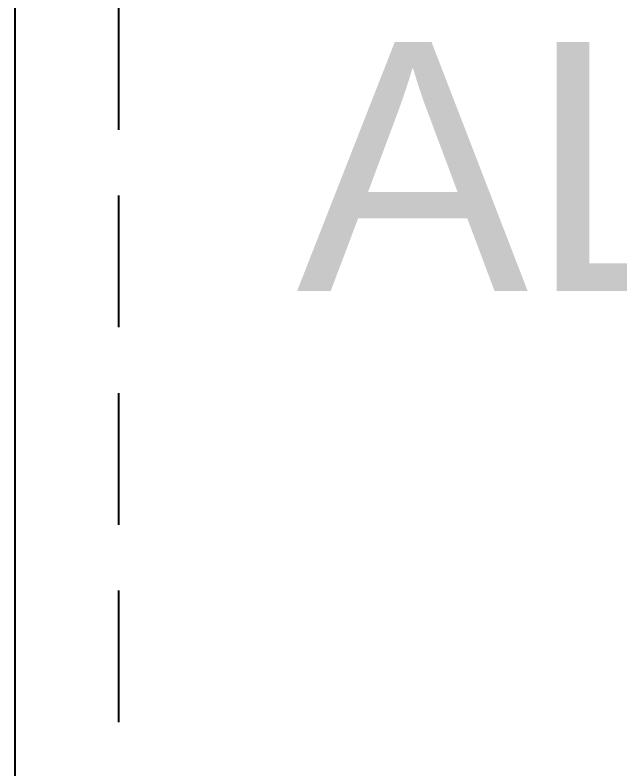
# Model space of a CAD drawing. Header units: inches. Extents: x 21 to 38546, y 13 to 15001.
# Drawn here: x 4486.76 to 4515.92, y 924.16 to 960.51 of the extents above; entities that cross this region are included whole.
import ezdxf
from ezdxf.enums import TextEntityAlignment as Align

# ---------------------------------------------------------------- set-up
doc = ezdxf.new("R2010")
doc.units = ezdxf.units.IN
doc.header["$MEASUREMENT"] = 0
doc.linetypes.add('HIDDEN', pattern=[9.525, 6.35, -3.175])
for name, color, linetype, lineweight in [('Z_MİM_-KM-GLAZ', 8, 'Continuous', 25), ('Z_MİM_-KM-GLAZ-IDEN', 8, 'Continuous', 25), ('Z_MİM_-KM-STRS', 8, 'Continuous', 25), ('Z_MİM_-KM-STRS-HID', 8, 'HIDDEN', 25)]:
    doc.layers.add(name, color=color, linetype=linetype, lineweight=lineweight)
doc.styles.add('STYLE1', font='arial.ttf', dxfattribs={"height": 1})

# ---------------------------------------------------------------- blocks, each defined once
blk = doc.blocks.new('-KM-AL5 140_164')
at = {"layer": 'Z_MİM_-KM-GLAZ-IDEN', "color": 7, "linetype": 'Continuous', "ltscale": 2, "style": 'STYLE1'}
blk.add_text('AL5 140/1200', height=12, dxfattribs=at).set_placement((85.214, -50.325), align=Align.CENTER)

msp = doc.modelspace()

# ---------------------------------------------------------------- linework, layer by layer
at = {"layer": 'Z_MİM_-KM-STRS'}
msp.add_lwpolyline([(5496.757, 982.083), (5496.757, 607.083), (4486.757, 607.083), (4486.757, 982.083)], dxfattribs=at)
at = {"layer": 'Z_MİM_-KM-STRS-HID'}
msp.add_lwpolyline([(5491.757, 982.083), (5491.757, 612.083), (4491.757, 612.083), (4491.757, 982.083)], dxfattribs=at)

# ---------------------------------------------------------------- next in the draw order: block references
at = {"layer": 'Z_MİM_-KM-GLAZ'}
msp.add_blockref('-KM-AL5 140_164', (4467.307, 997.533), dxfattribs=at)

doc.saveas('drawing.dxf')
